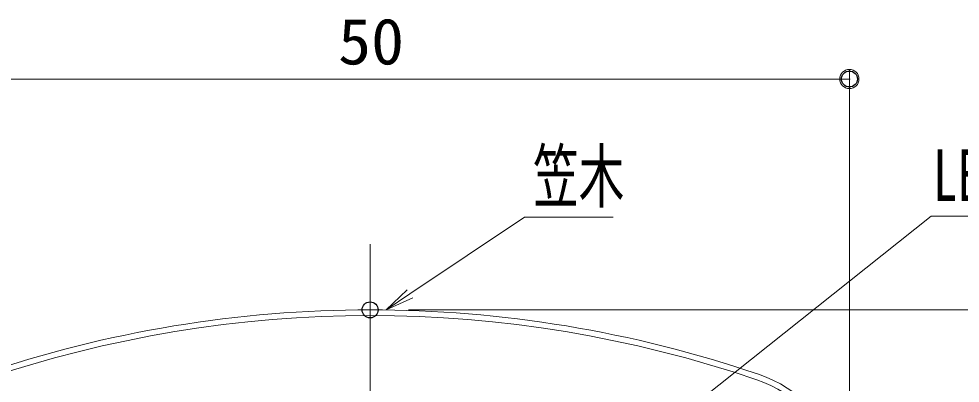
# Model space of a CAD drawing. Units: millimetres, scale not verified. Extents: x -600 to 600, y -416 to 415.
# Drawn here: x -480.1 to -332.8, y -285.7 to -228.8 of the extents above; entities that cross this region are included whole.
import ezdxf
from ezdxf.enums import TextEntityAlignment as Align

# ---------------------------------------------------------------- set-up
doc = ezdxf.new("R2010")
doc.units = ezdxf.units.MM
doc.header["$LTSCALE"] = 5
doc.header["$PDMODE"] = 32
doc.header["$PDSIZE"] = 2.5
for name, color, linetype, lineweight in [('0-2_center', 5, 'Continuous', 9), ('0-B_笠木', 4, 'Continuous', 9), ('0-D_sunpou', 1, 'Continuous', 9), ('0-E_0', 7, 'Continuous', 9)]:
    doc.layers.add(name, color=color, linetype=linetype, lineweight=lineweight)
doc.layers.add('0-F_DEFPOINTS', color=7, linetype='Continuous')
doc.styles.add('ＭＳ ゴシック', font='')
doc.styles.get('ＭＳ ゴシック').set_extended_font_data('MS Gothic')

# ---------------------------------------------------------------- blocks, each defined once
blk = doc.blocks.new('_ORIGIN')
at = {"layer": '0-E_0', "color": 1}
blk.add_line((0, 0), (-5, 0), dxfattribs=at)
blk.add_circle((0, 0), 2.5, dxfattribs=at)
blk = doc.blocks.new('MLeader22')
at = {"layer": '0-D_sunpou'}
blk.add_line((-336.255, -259.639), (-259.981, -259.639), dxfattribs=at)
blk.add_lwpolyline([(-409.121, -316.773), (-337.335, -259.639), (-336.255, -259.639)], dxfattribs=at)
at = {"layer": '0-D_sunpou', "color": 2, "style": 'ＭＳ ゴシック', "width": 0.7}
blk.add_text('LEDユニット固定パーツ', height=8.065, dxfattribs=at).set_placement((-337.105, -259.666), align=Align.BOTTOM_LEFT)
blk = doc.blocks.new('MLeader24')
at = {"layer": '0-D_sunpou'}
blk.add_line((-399.904, -259.79), (-387.09, -259.79), dxfattribs=at)
at = {"layer": '0-D_sunpou', "color": 7}
blk.add_line((-422.607, -274.298), (-418.871, -271.791), dxfattribs=at)
at = {"layer": '0-D_sunpou'}
blk.add_lwpolyline([(-418.871, -271.791), (-400.984, -259.79), (-399.904, -259.79)], dxfattribs=at)
at = {"layer": '0-D_sunpou', "color": 7}
blk.add_lwpolyline([(-418.453, -272.414), (-422.607, -274.298), (-419.288, -271.168)], dxfattribs=at)
at = {"layer": '0-D_sunpou', "color": 2, "style": 'ＭＳ ゴシック', "width": 0.65}
blk.add_text('笠木', height=8.065, dxfattribs=at).set_placement((-399.634, -259.832), align=Align.BOTTOM_LEFT)

msp = doc.modelspace()

# ---------------------------------------------------------------- linework, layer by layer
at = {"layer": '0-2_center'}
msp.add_line((-425.116, -264.014), (-425.116, -394.676), dxfattribs=at)
at = {"layer": '0-B_笠木'}
for centre, radius, start, end in [((-425.116, -462.552), 188.271, 71.16589, 108.83411), ((-371.116, -304.237), 21, 323.32545, 71.16589)]:
    msp.add_arc(centre, radius, start, end, dxfattribs=at)
at = {"layer": '0-B_笠木', "color": 5}
for centre, radius, start, end in [((-425.116, -462.552), 187.371, 71.16589, 108.83411), ((-371.116, -304.237), 20.1, 323.32545, 71.16589)]:
    msp.add_arc(centre, radius, start, end, dxfattribs=at)
at = {"layer": '0-D_sunpou'}
for p, q in [((-350.146, -299.361), (-350.146, -236.677)), ((-497.078, -238.177), (-353.146, -238.177)), ((-419.116, -274.281), (-300.781, -274.281))]:
    msp.add_line(p, q, dxfattribs=at)
at = {"layer": '0-F_DEFPOINTS'}
for p in [(-350.146, -238.177), (-425.116, -274.281)]:
    msp.add_point(p, dxfattribs=at)

# ---------------------------------------------------------------- block references
at = {"layer": '0-D_sunpou', "xscale": 0.6, "yscale": 0.6}
msp.add_blockref('_ORIGIN', (-350.146, -238.177), dxfattribs=at)
at = {"layer": '0-D_sunpou'}
for name in ['MLeader24', 'MLeader22']:
    msp.add_blockref(name, (0, 0), dxfattribs=at)

# ---------------------------------------------------------------- texts
at = {"layer": '0-D_sunpou', "color": 2, "style": 'ＭＳ ゴシック', "width": 1.05}
msp.add_text('50', height=7.221, dxfattribs=at).set_placement((-430.112, -238.065), align=Align.BOTTOM_LEFT)

doc.saveas('drawing.dxf')
